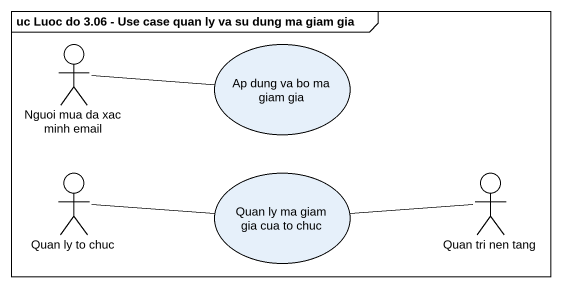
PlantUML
@startuml
mainframe uc Luoc do 3.06 - Use case quan ly va su dung ma giam gia
actor "Nguoi mua da xac minh email" as Nguoi_mua_da_xac_minh_email
usecase "Ap dung va bo ma giam gia" as Ap_dung_va_bo_ma_giam_gia
actor "Quan ly to chuc" as Quan_ly_to_chuc
usecase "Quan ly ma giam gia cua to chuc" as Quan_ly_ma_giam_gia_cua_to
actor "Quan tri nen tang" as Quan_tri_nen_tang
Ap_dung_va_bo_ma_giam_gia -left- Nguoi_mua_da_xac_minh_email
Quan_ly_ma_giam_gia_cua_to -left- Quan_ly_to_chuc
Quan_ly_ma_giam_gia_cua_to -right- Quan_tri_nen_tang
@enduml
